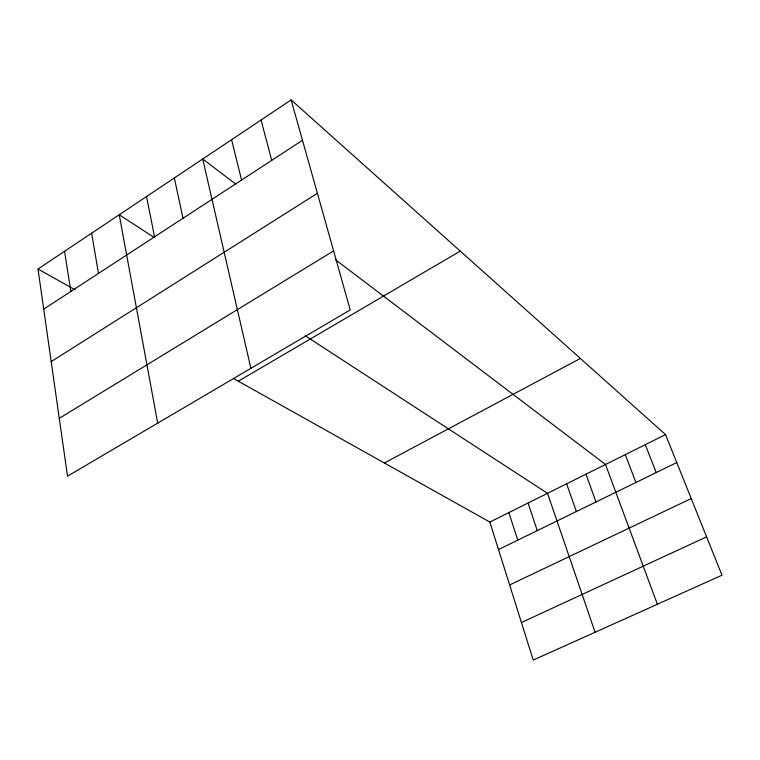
<?xml version="1.0" encoding="UTF-8"?>
<svg xmlns="http://www.w3.org/2000/svg" width="760" height="760" viewBox="0 0 760 760"><rect width="100%" height="100%" fill="white"/><g stroke="black" fill="none" stroke-linecap="round" stroke-linejoin="round"><path stroke-width="1.14" d="M291.127 99.93L350.208 309.918L67.516 476.178L38 269.04L291.127 99.93L665.542 434.587L722 575.216L533.235 660.069L489.848 522.053L233.368 378.433M43.719 309.149L302.49 140.305M51.195 361.608L317.404 193.315M59.28 418.332L333.602 250.905M238.326 381.216L460.256 251.094M384.351 462.983L580.364 358.454M489.848 522.053L665.542 434.587M498.493 549.556L676.761 462.545M509.627 584.953L691.23 498.569M521.436 622.516L706.6 536.864M38 269.04L75.23 289.883M153.909 237.329L119.234 214.766L157.7 423.139M305.311 335.797L547.533 493.335L595.089 632.272M235.648 183.996L202.701 159.011L250.885 368.324M335.369 259.616L605.501 464.474L657.371 604.276M645.288 444.666L656.203 472.577M625.281 454.632L635.892 482.486M585.96 474.202L595.982 501.97M566.637 483.825L576.384 511.537M528.077 503.025L537.272 530.632M508.858 512.591L517.769 540.151M261.07 120.004L271.719 160.379M231.6 139.697L241.556 180.063M174.344 177.954L182.989 218.272M146.528 196.536L154.555 236.825M91.637 233.206L98.477 273.419M64.562 251.294L70.832 291.451"/></g></svg>
